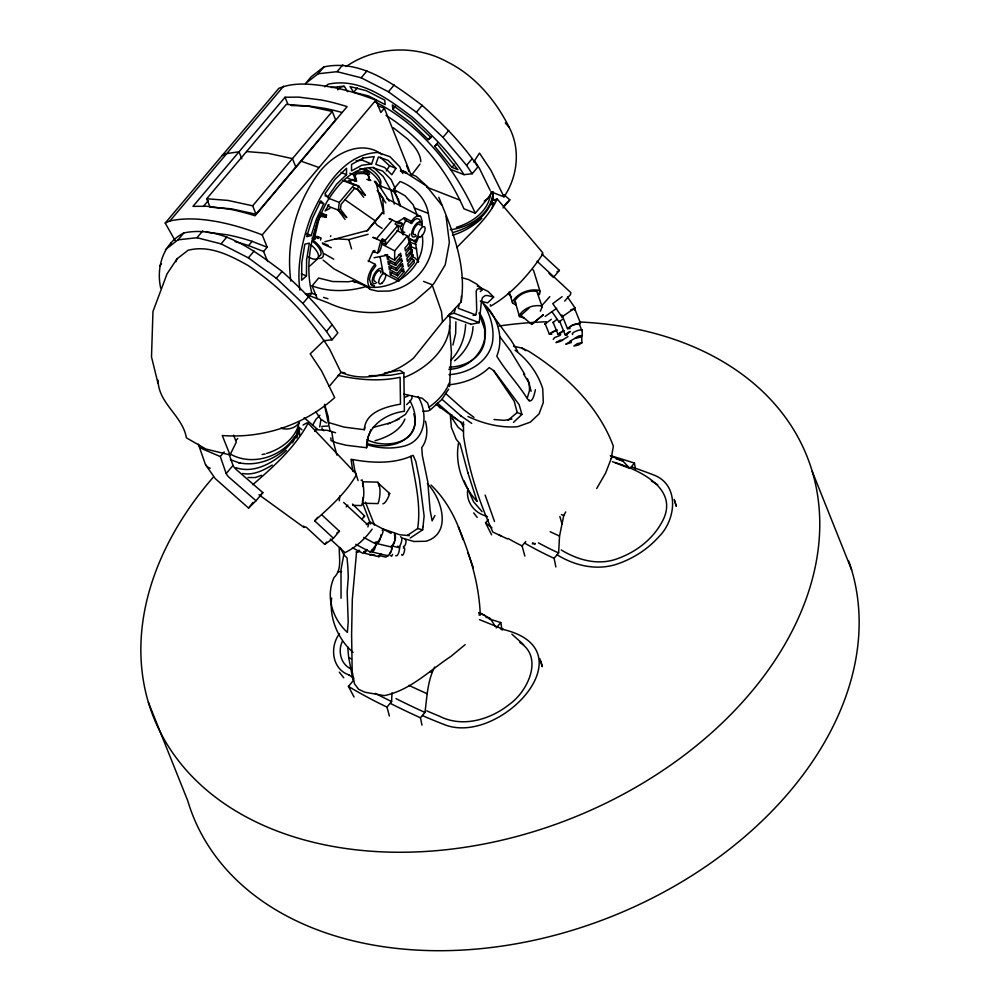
<?xml version="1.0" encoding="UTF-8"?>
<svg xmlns="http://www.w3.org/2000/svg" width="1000" height="1000" viewBox="0 0 1000 1000"><rect width="100%" height="100%" fill="white"/><g stroke="black" fill="none" stroke-linecap="round" stroke-linejoin="round"><path stroke-width="1.5" d="M346.525 174.65L346.538 168.225L335.15 179.163L324.9 193.875L327.762 196.887L336.65 184.137L346.525 174.65L341.062 172.413M380.075 256.637L383.175 273.15L398.6 281.225L398.125 278.725L390.425 274.688L389.862 271.75L397.575 275.788L397.15 273.538L389.45 269.5L388.888 266.55L396.6 270.587L396.175 268.337L388.475 264.3L387.912 261.363L395.625 265.4L395.2 263.137L387.488 259.1L386.938 256.163L394.65 260.2L394.688 250.875L407.312 235.912L397.025 230.538M306.45 275.938L306.588 259.95L309.363 243.1L304.85 244.2L301.775 262.775L301.637 280.212L306.45 275.938L301.413 273.913M299.65 435.05L299.2 428.45M233.55 435.15L236.312 442.075L230.025 454.925L205.95 449.062L186.4 437.837C182.488 415.425 158.438 403.713 158.038 380.238M319.738 426.95L320.825 420.15M422 226.25L422.088 220.775L420.775 216.537L386.825 198.65M455.887 321.8L455.675 333.45L452.938 345.037M320.637 216.337L320.712 214.25L326.512 215.087L326.012 217.2L320.637 216.337L319.062 218.562L315.163 234.95L315.7 237.087L314.775 239.225L312.025 238.15M389.4 715.975L386.95 707.087L391.613 701.55L391.987 692.825M449.475 325.662L451.413 352.625L449.462 386.538M555.862 566.962L554.113 558.312L558.625 552.962L559.538 536.05L563.737 515.575L565.7 511.925M461.375 296.175L461.188 301.887L442.5 321.925L413.65 358.013C394.45 374.175 364.963 382.987 340.95 372.3M378.475 484.312L379.338 484.137L378.938 485.975M382.875 503.837C385.275 503.938 388.8 496.812 389.675 493.5L379.338 484.137M461.2 301.825L461.188 301.887C466.788 265.25 452.537 230.45 438.8 197.275M339.738 495.887L339.263 500.788M411.037 457.2L410.637 456.25L410.975 457.113C414.925 480.538 421.325 504.75 417.638 528.575L407.425 535.337M467.95 488.6C465.525 499.738 472.55 510.962 483 514.95A325.275 228.762 -22.1 0 1 487.512 516.737M352.837 471.2L351.025 459.237C371.4 463.137 393.925 464.35 413.113 455.325L415.838 461.5L419.425 479.15L424.125 516.062L422.688 529.8L410.275 538.013M412.125 395.938L411.925 398.425L410.163 401.25L406.662 404.625M330.85 437.912L331.05 440.637L336.825 442.912L346.062 445.225L366.613 447.738C365.688 426.962 385.662 413.413 404.4 411.3L403.85 372.863L399.95 370.325L384.487 373M420.337 222.638L419.775 219.662L417.1 218.463L414.6 219.75L411.512 223.45L404.462 219.762L404.425 217.7L397.788 221.988M411.512 223.45L411.475 221.388A10.388 4.35 -62.4 0 1 414.775 217.512L417.025 216.088L419.988 216.012M493.062 191.6C492.125 213.212 470.062 227.575 450.25 229.737M356.562 552.1L352.312 599.375L351.6 634.275L352.175 671.325L354.5 683.85L358.562 689.25L364.8 692.212L384.263 695.625C410.45 690.325 429.25 670.662 450.938 656.388L465.112 644.675M399.875 546.788C399.45 549.25 398.625 556.987 395.662 555.75M465.6 324.35C465.163 337.612 460.112 350.887 450.688 360.35M421.962 725.138L420.438 717.788L424.95 712.45C427.062 697.225 427.388 680.75 434.725 667M611.475 456.938L613.35 446.138C598.2 405.575 564.85 373.963 528.725 351.262L522 348.1L513.575 346.225M363.088 497.413L362.45 501.525M324.6 404.312L328.212 416.863L328.775 422.612L344.075 427.1L364.338 429.712C365.188 411.825 386.037 406.75 400.487 404.137L400.1 377.287C379.725 381.712 358.237 379.9 338.025 375.35M458.475 443.438C454.712 464.263 462.8 486.262 477.125 501.475L467.938 472.987L460.112 444.038L456.2 439.263L451.388 427.463L450.288 414.762M345.05 219.4L338.263 210.15L339.3 202.45L354.1 184.9L358.65 186L365.425 195.238M346.725 217.35L340.438 209.237L341.1 204.325L354.475 188.475L357.375 189.163L365.163 195.487M493.088 192.8C492.3 213.688 471.887 227.225 453.55 232.312M375.325 542.087C375.525 547.863 386.025 529.763 382.137 530.212M343.963 553.675L341 569.688L341.05 598.225M381.075 534.688C381.05 536.663 378.175 546.812 376.45 541.95M392.2 546.45L391.488 549.675M392.638 545.85L391.138 551.712L388.45 555.925L372.013 551.95L371.5 550.163M394.675 540.062L395.087 536.225L394.375 534.825M340.062 547.413L343.988 554.975L347.025 557.875L347.887 567.575L348.288 577.087L347.163 592.013L348.2 621.925L347.375 632.4C332.475 618.763 325.363 596.4 334.05 577.537C342.113 569.875 339.062 558.112 339.275 548.2M385.4 241.675L385.175 240.45L382.413 239L382.738 240.738L382.663 240.113L385.4 241.675L382.663 240.113C381.15 244.775 381.025 257.925 373.325 250.75L368.425 261.625M350.363 183.238L350.95 180.338L348.25 180.938M364.338 429.712L364.837 427.312M491.662 204.688L493.288 195.912L492.663 193.062M491.087 192.925L489.188 197.575L484.25 201.038M473.05 315.363L475.775 314.887L476.725 310.538L476.175 291.262L477.225 289.1L478.612 288.725L482.587 289.538L480.262 291.562M303.05 425.062L306.55 423.025L308.087 423.15C295.163 447.388 273.45 466.775 252.775 484.688M459.275 303.988L458.275 308.325L475.775 314.887M447.8 315.825L470.725 324.125M470.65 324.412L479.212 322.612L481.438 301.188L482.575 297.5L485.1 295.625L487.45 295.512L493.675 297.1L487.6 302.887L480.275 301.137M493.375 200.175L497.2 198.975C488.188 218.025 471.112 232.425 456.775 247.6M317.887 219.237L313.925 235.875L314.775 239.225M320.575 240.062L321.075 237.95L315.7 237.087L318.137 238.575M448.975 314.6L454.175 313.212L455.35 308.425M298.225 428.988L296.712 435L292.525 442.825M376.312 544L374.487 549.55L372.5 552.1M331.637 598.062C329.1 617.975 337.925 639.163 353.025 652.387M492.188 207.787L493.675 202.587M535.363 389.725C534.388 394.438 531.888 406.488 526.75 397.812C517.725 383.375 505.438 370.763 496.788 356.125C504.075 338.35 497.85 316.675 483.875 303.888M296.825 438.038L298.738 431.512M356.15 160.725L362.287 160.2L363.038 157.688M527.312 397.85L529.462 390.675L529.4 383.812L527.55 378.888M299.363 421.737C296.312 437.887 281.65 448.938 266.637 453.425M490.15 196.438C486.688 212.575 471.337 222.887 456.375 227.312M311.188 235.562L316.413 219L323.713 203.85L320.85 200.837L312.525 218.1L306.675 236.663L311.188 235.562L305.875 233.412M449.637 382.388C445.788 392.55 437.8 401.025 428.988 407.188C432.238 412.188 425.513 410.9 422.825 411.175M394.3 541.512L392.837 545.025L391.562 545.812M160.7 288.05C155.938 266.675 163.512 243.238 183.812 232.963C220.875 225.037 254.188 250.487 282.087 271.438C302.613 290.038 322.537 309.738 337.85 332.95L332.062 339.812L323.938 340.737C304.075 310.925 277.863 285.487 248.162 265.538C230.012 255.375 209.462 244.75 188.1 250.263L176.85 258.975L175.888 261.712M170.225 245.487L171.2 242.75M371.587 163.975L374.2 156.6L363.175 158.062L351.55 164.438L351.538 170.863L361.737 165.275L371.587 163.975L362.287 160.2M370.85 429.688L368.325 436.6L366.613 447.738M342.4 641.275C337.562 651.038 340.825 664.8 351.475 669.087M363.65 197.275L357.375 189.163L358.65 186L344.663 180.525M367.887 526.925L369.062 522.362L366.3 524.65M373.988 252.425L374.825 250.425M377.587 252.987L380.788 240.925L382.413 239M367.137 549.55L364.738 553.312L363.85 551.575M390.988 551.2L389.312 554.312M392.612 554.362L391.55 556.312L390.725 555.538M409.862 234.137L408.212 238.075L416.463 242.125L418.875 236.4M415.25 241.762L417.463 236.525M330.45 236.525L330.8 235.712M539.45 294.7L540.075 291.438L533.575 270.438L532.475 269.35M420.05 164.025L411.312 175.438M434.95 515.475L432.125 520.862L430.125 510.275L427.738 481.538L422.337 455.625L421.763 447.562C427.425 440.087 427.812 430 425.45 421.213M372.125 529.175C365.2 538.787 355.637 547.487 344.963 552.638L330.3 539.025M404.913 419.025C400.075 431.213 386.9 437.25 375.075 440.725M552.238 312.113L559.125 322.062L562.288 319.413M562.1 296.7L552.75 303.625L561.962 316.962L575 307.863L567.463 296.95M575 307.863L573.45 309.262M297.975 431.525C288.488 453.575 262.075 468.1 238.487 462.638M410.238 406.838L405.462 414.387L395.712 420.475M398.113 221.363L402.388 223.6L401.3 226.312L397.163 226.225M359.588 550.325L358.525 551.987L357.425 551.65M380.763 553.7L379.312 555.538L386.025 557.15L387.463 555.3M380.775 554.438L378.988 556.712L364.738 553.312M376.712 543.837L370.588 552.2L355.725 544.288M294.587 436.912C281.363 457.225 251.425 466.475 229.975 453.85M596.7 488.5L605.638 473L611.3 458.413M299.375 421.987C296.062 428.475 287.375 430.238 280.863 428.2M352.562 504.075L364.613 516.062L361.863 519.45M386.312 170.95L389.55 165.8L380.225 157.2M395.975 168.375L391.8 174.762L384.613 167.45L375.8 164.35L378.425 156.988L388.137 160.4L395.975 168.375L389.55 165.8M205.662 464.9L215.275 478.625L248.575 508.088L253 502.362M448.612 389.175L441.788 399.513L430.3 409.913M177.188 258.587L167.087 273.762L152.975 311.45L151.5 356.887L157.988 383.312M473.663 161.925L479.513 153.125L491 170.438L504 196.875C517.663 176.688 520.775 149.325 509.212 127.413C495.725 100.288 474.938 75.638 447.5 62C416.213 44.612 375.487 46.075 346.1 66.562M366.463 549.475L363.038 553.387L352.438 547.762M339.45 633.713C329.513 646.85 331.9 669.075 348.95 674.925M318.25 217.725L320.712 214.25L326.012 217.2M448.175 384.837C463.088 383.587 478.35 378.15 489.212 367.612L493.925 370.75L519.163 404.712L521.912 414.425L513.475 422.388M531.725 324.4L543.375 314.725L531.725 324.4L520.925 315.325L528.925 308.175M574.538 310.225L574.438 309.113L570.812 309.75M581.788 330.637L579.1 323.275L572.1 325.438L569.275 327.238L569.35 328.137M582.288 335.462L579.163 337.475L575.15 338.387L578.275 336.163L582.288 335.462L582.125 330.188M581.325 337.388L581.663 336.538L580.425 336.388M581.888 342.8L578.375 345.05L573.888 346.062L577.388 343.575L581.888 342.8L581.7 336.887M371.225 554.237L370.25 555.188L369.613 554.562M403.312 548C406.55 545.625 403.225 558.312 401.6 554.6M358.65 550.3L356.6 552.35L356.188 551.763M549.8 296.65L541.55 305.9M175.175 240.7L165.212 223.05L278.863 88.325C295.75 81.325 315 84.438 332.537 87.25A251.35 106.962 40.1 0 1 375.887 100.162L380.825 112.5L384.387 108.275L377.55 105.588M165.212 223.05L169.95 220.925L283.6 86.188M285.05 97.238L192.987 206.363L206.7 206.262L229.688 209.188A250.438 106.575 40.1 0 1 255.062 215.763L347.125 106.625A250.438 106.575 40.1 0 0 321.737 100.05L298.762 97.125L285.05 97.238L287.85 104.225M206.725 198.75L286.337 104.375L307.562 106.05L332.262 111.438L335.625 119.825L256.012 214.2L231.3 208.812L210.075 207.125L206.725 198.75L227.95 200.425L252.662 205.812L256.012 214.2M203.35 206.45L208.35 200.512M165.413 249.613L178.025 239.825L183.812 232.963M323.9 66.9L311.288 76.675L305.5 83.537L318.113 73.763L323.9 66.9C360.962 58.963 394.275 84.425 422.175 105.375C442.688 123.975 462.625 143.675 477.938 166.887L472.15 173.75L464.025 174.662L450.5 169.375M159.6 266.087L161.525 263.8M178.025 239.825L196.975 237.738L202.763 230.875M318.113 73.763L337.062 71.675L342.85 64.812M252.662 205.812L332.262 111.438M196.975 237.738L221.088 243.863L226.875 237M337.062 71.675L361.175 77.8L366.962 70.938M353.65 92.263L368.425 95.913L385.213 104.625L384.75 100.15L366.337 90.712L350.037 86.562L353.65 92.263L357.287 87.95M235.15 241.65A229.088 97.487 40.1 0 1 247.013 245.062L248.55 245.575L252.113 241.35L267.162 247.237L263.6 251.475L267.613 261.525M267.162 247.237L262.225 234.887L375.887 100.15M221.088 243.863L248.35 257.85L254.137 250.987M361.175 77.8L388.425 91.775L394.225 84.913M392.825 109.35L392.375 104.975L411.238 118.775L431.138 137.587L428.363 139.6L411.163 123.012L392.825 109.35L395.55 106.112M248.35 257.85L276.3 278.3L282.087 271.438M388.425 91.775L416.388 112.238L422.175 105.375M428.363 139.6L431.1 136.363M317.2 298.575L312.113 285.837L318.663 278.05L332.713 281.537L348.35 281.762L352.863 280.912L366.688 286.325L369.85 289.35L377.812 291.225L389.15 291.038C414.075 287 432.95 264.225 432.975 239.088L428.225 212.812A75.425 53.338 -21.8 0 0 400.125 181.488L393.562 189.262L400.363 206.25M434.688 146.275L437.388 144.312L457.95 169.713L451.962 167.362L434.688 146.275L437.413 143.05M332.062 339.812L326.475 331.413L302.887 303.425L308.675 296.562M472.15 173.75L466.562 165.35L442.962 137.35L448.762 130.488M366.613 231.25L382.488 212.438M373.113 237.425L376.512 238.688L392.375 219.875L389.038 218.538L396.65 222.113L395.025 224.037L397.8 225.487L398.562 229.587L385.95 244.537L381.25 242.087M385.175 240.45L397.8 225.487M451.962 167.362L454.688 164.125M229.075 454.137L233.012 465.45A7.738 3.3 40.1 0 0 236.462 469.725L262.863 492.638L256.025 500.737L229.638 477.825A7.738 3.3 40.1 0 1 226.175 473.55L220.287 456.562L224.188 451.938M326.475 331.413L332.262 324.55M387.488 259.1L389.462 256.775M466.562 165.35L472.35 158.488M388.475 264.3L390.438 261.962M394.65 260.2L400.55 253.212L401.1 256.15L395.2 263.137M389.45 269.5L391.413 267.162M408.363 243.15L410.938 244.5L405.45 251L404.888 248.062L410.375 241.562L407.312 235.912M395.625 265.4L401.525 258.4L402.075 261.337L396.175 268.337M390.425 274.688L392.388 272.362M409.338 248.35L411.912 249.688L406.425 256.2L405.863 253.263L411.35 246.75L410.938 244.5M396.6 270.587L402.5 263.6L403.05 266.537L397.15 273.538M226.175 473.55L233.012 465.45M410.312 253.538L412.887 254.887L407.4 261.388L406.838 258.45L412.337 251.95L411.912 249.688M397.575 275.788L403.475 268.788L404.025 271.737L398.125 278.725M411.287 258.738L413.862 260.087L408.375 266.588L407.812 263.65L413.312 257.137L412.887 254.887M398.6 281.225L414.325 262.575L413.862 260.087M385.988 115.388C421.075 137.012 447.35 171.388 463.925 208.787L475.3 213.238L485.188 201.525A92.5 65.4 -21.8 0 0 492.438 191.675M314.837 431.012L316.788 428.7L304.163 417.75M503.013 207.938L509.837 199.85L504.1 194.862M321.737 514.8L339.387 531.2L333.438 538.263L314.675 520.85L317.663 517.312M259 494.775L303.975 527.413L305.988 526.962L324.738 544.388L326.725 542.025M541.737 254.013L559.388 270.4L553.413 277.475L549 273.375M491.625 534.85L485.562 522.85L488.438 519.438M354.062 697.038L348.438 686.413L353.137 680.837L348.675 657.412L347.688 646.825M524.862 556.087L522.075 545.9L525.8 541.475M611.263 455.875A1187.987 835.475 -22.1 0 1 622.712 459.363L634.438 463.088L629.938 468.425L622.837 461.025L610.3 455.675M496.262 627.913L500.775 622.562L496.087 621.075A498.225 350.35 -22.1 0 0 489.338 619.062M452.438 418.325L452.537 419.325L452.013 415.012M540.325 311.2L542.225 306.875L536.825 291.45C528.913 289.825 519.012 293.788 514.875 300.812L519.513 316.575L524.263 318.05M346.238 506.887L347.775 505.138M361.112 480.25L362.175 479.938C364.237 488.075 364.663 497.725 361.562 505.562L352.65 505.35M377.663 482.638C381.238 486.037 380.2 497.9 378.038 503.587L363.088 503.25M309.75 295.512L311.875 293.3C304.113 262.288 312.025 229.312 327 201.7C337.15 185.525 351.625 167.525 372.5 167.512L382.775 171.112L391.125 179.613L395.225 188.588M503.488 206.3L509.837 199.85M314.675 430.85L316.788 428.7M259.8 495.75L262.863 492.638M256.025 500.737L248.575 508.088M319.95 415.262L316.038 419.212L312.638 425.125M564.663 301.112L570.513 294.538L570.887 292.65L537.075 261.25M388.425 494.237L389.675 493.5M349.825 173.238L355.112 175.475L356.512 181.038L355.188 181.1L353.95 174.85L356.712 172.125L368.1 171.663L369.613 174.2L368.125 174.925L363.875 173.263M355.112 175.475L356.875 173.738L367.163 173.312L369.5 177.688M324.275 340.35L310.212 353.837L321.7 371.138L334.7 397.575C304.587 424.888 262.775 438.725 222.275 435.513L230.025 454.925M521.912 414.425L517.212 412.488L508.1 420.2M309.925 265.938L317.288 259.075M556.9 319.337L552.9 322.688M454.562 360.838C464.913 352.537 472.463 340.037 473.038 326.625M363.338 517.075L364.613 516.062M286.325 450.45C273.412 462.912 254.262 473.825 235.963 467.713M314.675 520.85C329.913 507.113 345.825 493.013 356.25 475.163L356.012 473.775L308.087 423.15M337.6 89.825L340.962 86.925L344.012 86.5M481.825 218.425C473.375 225.987 463.413 232.075 452.475 235.225M579.25 324.613L580.462 323.025L574.913 309.3M556.712 308.312L545.188 316.438M324.812 86.812L328.188 84.2C360 77.287 388.55 99.225 412.488 117.2C431.575 134.475 450.025 152.925 464.025 174.662M333.438 538.263L324.738 544.388M336.912 532.938L339.387 531.2M551.312 319.3L544.7 324.288L545.662 323.812M610.988 458.387L613.362 456.75M478.963 615.013L481.337 613.538L490.387 618.675L495.45 626.625M400.637 536.7C403.413 537.913 400.875 545.388 398.625 547.525L391.912 545.925M377.337 543.688L391.587 547.087C394.538 543.85 396.788 537.188 394.625 533.387M405.213 539.575C407.2 539.925 405.288 547.238 403.413 546.475M556.962 271.875L559.388 270.4M272.275 465.037C263.5 470.35 253.3 475.538 242.738 473.475M563.088 316.4L561.962 316.962M560.375 321.438L559.125 322.062M327.65 426.037L321.825 426.413M569.612 331.637L565.25 334.738L566.812 335.35M570.462 331.562L567.3 333.575L567.388 334.588M571.475 342.463L565.737 344.237L570.65 341.337M329.988 208.35L325.138 210.938L328.988 204.7L327.75 205.25M435.975 404.275L457.375 419.825M563.575 330.588L558.025 334.125L560.65 334.45M564.012 330.675L559.525 333.525L560.65 333.975M468.088 473.375L467.863 472.575M222.037 155.688L226.775 153.562L239.025 151.8L241.812 158.787M372.55 427.6L390.562 422.788M387.95 423.963L399.237 418.9M328.475 206.325L338.263 210.15L340.438 209.237M568.013 336.575L560.188 341.475L555.988 342.612L560.2 340.138L562.55 340.45M576.438 337.475L569.85 341.3L571.125 341.8M404.675 397.337L408.325 395.887M366.688 286.325L365.988 286.6A75.425 53.338 -21.8 0 1 312.113 285.837M261.525 475.312L255.312 477.55L248 477.537M404.175 377.45C428.975 367.875 454.188 343.837 449.513 315.038M557.025 329.862L549.388 333.963L551.638 334.25M556.862 330.138C555.6 330.513 548.95 332.975 551.638 333.837M402.388 223.6L398.45 223.562L396.65 222.113M403.85 372.863L390.525 375.262L369.113 375.712M334.862 238.738L348.825 239.562L368.113 234.3M560.125 335.387L554.587 337.612L553.263 339.375M577.95 336.962L579.312 336.587M374.075 257.725L387.9 255.125L384.8 254.775M169.95 220.925C186.088 217.463 202.812 218.938 218.888 221.988A251.35 106.962 40.1 0 1 262.225 234.887M306.512 294.088L311.575 293.175L316.5 295.087M570.062 328.6L567.475 328.65L561.925 314.925M449 374.637C467.95 373.537 488.212 362.463 492.4 342.612L492.438 342.337C494.75 327.675 489.837 312.95 481.475 301M262.125 454.5L265.175 453.975M448.8 369.3C476.8 368.713 495.825 336.188 479.162 312.663M511.912 419.05L504.075 420.337L494.025 419.513M449.4 367.113C464.862 366.95 481.675 357.863 484.675 341.538L484.65 329.188L479.25 313.6M331.388 87.513L344.175 86.112L347.7 91.688M532.25 543.825L535.325 543.562M324.862 241.713L367.612 230.45L383.488 211.637L376.213 183.125L375.125 182.125M366.838 179.438L370.863 180.438L367.95 179.3M291.075 105.512L309.475 106.075L325.1 108.438A250.438 106.575 40.1 0 1 341.788 112.425M529.475 400.425L528.688 400.45L529.612 400.513M338.325 571.712L341.512 571.625M572.675 334.588C570.062 332.962 579.525 329.275 582.1 329.888M246.537 151.562L267.75 153.238L292.462 158.625L295.812 167.013M363.162 481.8L378.1 482.137M206.337 232.138L227.35 234.825A229.088 97.487 40.1 0 1 250.575 240.837L252.113 241.35M366.763 286.913C396.275 291.363 427.125 265.525 422.212 234.875M417.638 528.575L422.688 529.8M409.375 535.675L399.613 534.738L382.512 528.787M402.05 170.85L406.887 172.738L400.35 170.975L407.188 173.637L426.425 185.963L441.85 205.263M367.688 443.75C398.038 452 427.713 434.1 409.95 400.7M403.725 394.038L422.225 398.25L427.675 403L428.988 407.188M374.4 181.287L375.675 181.562L381.075 188.725L389.162 201.112M335.562 432.738L327.287 430.337L316.788 429.712M371.962 554.525L374.837 555.212M342.388 372.35L345.037 373.013M477.175 286.012L488.075 291.45L493.675 297.1M462.025 277.75L468.55 279.538L476.875 284.188L482.587 289.538M402.312 538.088L413.862 541.487L425.975 541.25C452.625 533.438 441.613 498.062 427.388 483.663M366.8 444.613C379.113 448.537 392.575 449.2 405.125 445.838L405.412 445.737C426.525 439.412 427.987 412.75 418.075 396.525M398.625 547.525L397.9 546.112M391.587 547.087L390.85 546.362M378.988 556.712L378.25 555.988M515.688 304.837L512.625 303.15L509.162 291.95M323.575 297.387L327.95 298.75M500.45 628.85C592.325 648.188 499.038 747.738 443.625 724.312A652.962 459.175 -22.1 0 1 422.45 715.575M479.538 619.663L503.6 629.375M301.1 161.188L319.05 167.525M622.837 461.025L620.675 460.3A1152.037 810.2 -22.1 0 0 616.275 458.875M478.825 612.688L481.337 613.538M485.95 617.238A475.938 334.675 -22.1 0 1 490.3 618.65L490.387 618.675M230.387 459.625L240.138 463.25M454.175 313.212L479.212 322.612M612.413 461.737C638.65 469.487 681.9 488.825 661.225 523.375C651.825 539.9 635.988 551.862 618.3 558.375C598.987 565.95 578.337 560.375 561.263 549.975M373.113 237.387L380.788 240.925M305.487 294.2L328.338 302.925C355.175 315.312 387.925 316.613 414.125 301.725L430.425 287.538L434.237 283.025L445.213 264.862L449.363 242.5L446.025 216.188M615.05 462.725L628.888 468.013M367.1 439.712C386.825 449.837 422.062 442.15 413.775 413.825M400.838 170.15L404.475 171.575M395.45 191.825L390.613 189.938L395.887 192.15M409.05 239.112L409.725 242.037L415.775 244.387L418.275 262.038M416.7 248.975L410.65 246.612L411 249.525M423.488 281.388L432.075 284.738L441.5 311.625L442.5 321.925M490.8 191.713L504 196.875M426.688 187.138L459.787 200.087M359.862 168.438L368.1 171.663M381.087 186.213L395.737 191.938M352.475 179.45L356.512 181.038L353.95 174.85M347.925 178.25L355.188 181.1M393.562 189.262L405.05 195.775L413.212 204.862L414.4 207.95L428.225 213.363M342.912 180.525L354.1 184.9M353.475 187.638L357.375 189.163M328.1 198.075L339.3 202.45M320.7 212.812L326.512 215.087M317.038 236.363L319.725 237.425M248.55 245.575L263.6 251.475M580.462 323.025L572.987 324.738L567.475 328.65M328.137 245.263L322.375 242.95L322.962 244.05L331.325 247.712M325.037 195.775L327.762 196.887M319.688 202.2L323.713 203.85M429.775 671.538L431.725 672.362M220.287 456.562L203.7 449.462A15.3 11.262 -19.1 0 1 198.925 445.487M550.188 531.712A475.938 334.712 -22.1 0 0 559.462 536.013L559.538 536.05M411.312 174.237L416.15 176.35L427.975 187.15M561.375 514.55L563.737 515.575M478.812 612.925L485.05 615.65M427.1 693.7L425.087 692.812A1152.05 810.125 -22.1 0 1 408.988 685.375M558.625 552.962L555 551.3A485.613 341.525 -22.1 0 1 538.438 542.863M554.113 558.312L549.837 556.337A498.225 350.387 -22.1 0 1 524.637 543.088M501.262 535.962L492.85 532.075C478.913 501.55 468.638 469.462 463.575 436.262L463.438 421.875M499.087 535.025L507.5 538.925M424.95 712.45L414.875 707.8A1175.25 826.45 -22.1 0 1 395.975 698.6M420.438 717.788L409.75 712.85A1187.987 835.4 -22.1 0 1 390.637 703.562M556.987 554.738C575.725 566.325 598.562 571.237 619.637 563.175C634.763 557.587 648.413 548.525 659.137 536.45C676.188 519.487 679.887 484.375 653.225 474.787A652.962 459.212 -22.1 0 0 631.975 467.1M467.938 416.475C483.325 423.688 500.45 428.075 517.537 426.712L530.288 422.175L539.062 413.9L543.3 402.488L542.725 388.725C537.975 373.387 527.85 359.837 515.075 350.238M391.613 701.55L383.988 697.812A679.562 477.875 -22.1 0 1 375.387 693.388M386.95 707.087L378.837 703.112A686.925 483.05 -22.1 0 1 353.212 689.25L348.438 686.413M522.075 545.9L518.837 544.312A291.588 205.062 -22.1 0 1 508.162 538.475M391.163 533.375L370.087 522.112M374.888 101.737C420.538 124.763 454.525 167.213 475.3 213.238M404.425 217.7L411.475 221.388M409.425 238.438L416.463 242.125M381.838 244.15L394.688 250.875M398.537 254.8L401.1 256.15M399.513 260L402.075 261.337M400.487 265.188L403.05 266.537M401.463 270.387L404.025 271.737M368.175 260.675L375.225 264.363L375.825 265.75L371.337 271.975L369.412 279.363L371.512 285.275L374.55 286.075L371.037 284.225M363.75 537.45L375.262 543.663M324.275 253.775L333.738 259.175M651.325 481L657.725 484.762M519.888 642.5C543.888 657.525 527.75 691.325 509.5 704.275C490.188 719.737 462.362 728.012 439.25 716.112A645.75 454.1 -22.1 0 1 426.75 710.837M348.675 657.412L351.463 659.1M382.125 228.375L377.225 225.25L374.55 221.838L375.55 221.05L344.925 199.7M471.712 423.375L460.9 415.887L442.038 399.325M326.4 422.9L320.637 419.05L316 412.013M522 348.1L525.75 350.662M473.975 417.337L464.212 410.1L445.613 393.462M393.4 127.788L407.95 139.338L413.713 145.812A30.975 13.188 40.1 0 1 420.725 161.737M463.762 424.475L451.788 415.637L437.575 403.225M440.062 407.863L439.312 407.25M463.013 431.1L458.05 427.225L452.713 419.113M482.075 511.65L473.55 501.725L464.062 480.788M485.562 522.85L488.475 525.188A291.588 205.062 -22.1 0 0 491.987 527.837M423.237 526.375L423.175 526.688M492.688 198.975L494.975 200.963M352.863 280.912L354.738 282.538M298.488 426.838L301.925 429.825M323.913 430.763L322.062 429.137L322.025 427.912M338.263 210.15L346.575 217.575M511.875 634.15L523.675 644.725M460.475 415.538L461.312 416.188M382.075 154.637C361.712 138.975 334.562 153.488 320.4 170.9C296.312 201.713 285.688 242.338 290.825 281.05M373.288 167.312L383.212 176.475L390.763 190L394.275 204.1M343.675 502.45L367.35 524.425M416.388 112.238L442.962 137.35M276.3 278.3L302.887 303.425M323.1 260.075L334.012 268.9L370.025 287.875C365.575 281.837 368.525 274.05 371.925 268.3A10.388 4.35 -62.4 0 1 375.225 264.363M540.075 291.438L538.975 290.363C529.412 288.4 517.463 293.2 512.463 301.675L512.625 303.15M542.225 306.875L541.325 305.988C533.4 304.35 523.5 308.325 519.375 315.35L519.513 316.575M515.013 302.038L515.925 302.938M508.263 293.625L511.55 296.887M414.487 257.488L418.725 261.8M431.037 485.05C443.225 496.75 452 511.2 458.363 526.763C470.15 554.963 479.212 584.412 480.275 615.163M505.3 122.9L509.212 127.413M377.2 190.487L385.8 202.887M497.2 198.975L542.625 252.575L542.837 253.988C529.362 274.25 511.737 294.05 490.6 306.15L490.375 304.738M490.838 312.9L511.4 340.737L517.737 351.425M487.325 308.438L489.95 311.775M473.663 512.913L477.212 517.413M339.312 672.163L343.75 677.788M493.525 370.662L514.188 401.175L517.212 412.488M499.65 336.413L510.562 351L524.763 374.338M375.275 182.525L377.887 186.275M379.363 192.812L383.663 199M474.387 160.688L479.438 168.4L490.125 190.338M323.95 340.438L329.637 349.137L341 372.45L331.125 384.162A92.5 65.4 -21.8 0 1 329.212 386.362M393.462 191.213L397.413 197.312M523.65 374.15L528.475 381.975L531.15 391.312M460.875 422L463.013 426.337M373.963 523.7L374.438 524.963L365.438 502.15M402.8 173.463L399.65 166.575L389.975 156.725L377.85 152.463C343.038 154.075 323.1 189.275 310.5 217.638C302.262 240.725 296.562 265.587 299.887 290.15M370.6 524.025L362.525 502.825M559.637 321.188L565.288 335.163M553.062 322.15L558.05 334.5M545.2 323.85L549.412 334.288M812.237 471.425L851.612 569.888M384.387 108.275L410.825 174.35M408.325 239.237L410.575 244.85M148.387 702.362L187.763 800.825A351.8 248.762 -21.8 0 0 596.938 922.087A351.8 248.762 -21.8 0 0 848.75 561.1M414.4 207.95L417.612 216.088M399.888 226.287L403.212 234.875M494.5 521.5L485.138 495.075M458.363 526.763L463.175 539.963M467.912 552.837L473.35 567.775M198.35 444.15L204.7 462.425A15.5 10.237 -25.4 0 0 210.212 468.225M358.1 480.55L354.787 470.4L352.975 459.85M348.825 239.562L351.538 248.85M398.2 198.538L400.288 205.738M674.825 500.95L676.35 506.25M674.163 499.35L676.087 506.012M559.875 516.5L562.025 523.975M540.85 661.125L542.375 666.438M539.812 658.6L542.112 666.6M336.925 455.163L333.338 441.8L331.688 431.388M368.125 174.925L369.538 180.5M414.762 240L415.775 244.387M362.512 482.95L363.113 486.688M330.188 431.238L324.45 405.05M409.725 242.037L410.337 245.087M492.825 195.925L493.663 200.238M385.95 244.537L385.425 241.562M370.05 551.438L370.163 552.075M500.775 622.562L502.113 630.125M303.725 526.025L303.975 527.413M634.438 463.088L635.462 469.012M411.35 252.425L411.7 255.325L411.4 252.438M410.712 246.637L411.05 249.537M537.737 292.337L537.875 293.562M382.775 199.325L383.875 214.013M580.2 322A351.8 248.762 -21.8 0 1 790.175 634.8A351.8 248.762 -21.8 0 1 305.012 840.125A351.8 248.762 -21.8 0 1 213.1 477.375M499.1 326A351.8 248.762 -21.8 0 1 546.35 321.788M237.775 438.462A11.725 8.287 -21.8 0 1 235.7 440.438M353.738 678.15A652.962 459.175 -22.1 0 1 348.963 674.925M535.037 544.125A276.312 194.325 -22.1 0 1 532.612 542.775M364.425 168.487A16.238 6.913 40.1 0 1 380.525 188.25M369.288 168.363A13.375 5.688 40.1 0 1 379.762 184.862M404.8 232.312A8.475 3.55 -62.4 0 1 402.713 228.162A8.475 3.55 -62.4 0 1 406.7 219.688M416.275 235.7A8.475 3.55 -62.4 0 1 411.637 233.75A8.475 3.55 -62.4 0 1 417.038 223.062A8.475 3.55 -62.4 0 1 421.675 225M415.487 234.462A5.962 2.487 -62.4 0 1 414.35 228.412A5.962 2.487 -62.4 0 1 420.138 225.263M312.75 239.925A16.238 6.913 40.1 0 1 323.137 252.95A16.238 6.913 40.1 0 1 317.55 258.288M312.3 241.125A13.375 5.688 40.1 0 1 318.375 256.325M310.788 244.713A13.375 5.688 40.1 0 1 318.562 256.95A13.375 5.688 40.1 0 1 308.5 257.038M375.312 281.413A5.962 2.487 -62.4 0 1 375.775 273.725A5.962 2.487 -62.4 0 1 380.838 272.95M376.925 282.35A8.475 3.55 -62.4 0 1 372.287 280.4A8.475 3.55 -62.4 0 1 377.688 269.713A8.475 3.55 -62.4 0 1 382.325 271.65M406.488 165.7A30.975 13.188 40.1 0 1 408.837 171.513M421.362 236.425A5.962 2.487 -62.4 0 0 424.812 227.087A5.962 2.487 -62.4 0 0 418.7 232.425A5.962 2.487 -62.4 0 0 421.362 236.425M382 283.075A5.962 2.487 -62.4 0 0 385.462 273.738A5.962 2.487 -62.4 0 0 379.35 279.075A5.962 2.487 -62.4 0 0 382 283.075"/></g></svg>
